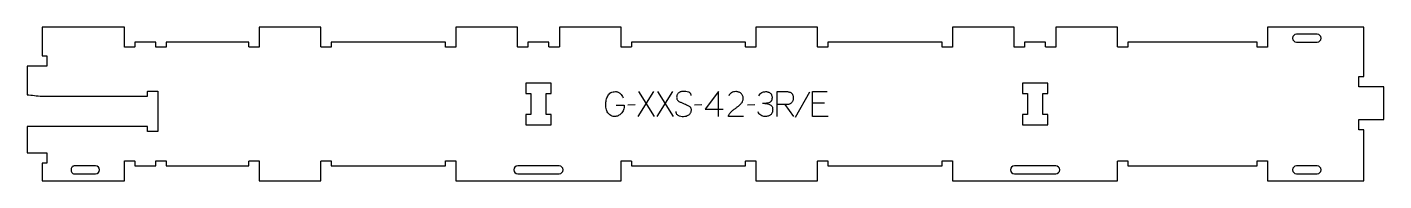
# Model space of a CAD drawing. Extents: x 0 to 1639, y 0 to 186.
import ezdxf

# ---------------------------------------------------------------- set-up
doc = ezdxf.new("R2010")
doc.units = 0
for name, color, linetype in [('1_ANYTOOL_1MMDEEP_LABELS_S', 2, 'CONTINUOUS'), ('3_ANYTOOL_CUTTHROUGH_INSID', 4, 'CONTINUOUS'), ('4_ANYTOOL_CUTTHROUGH_OUTSI', 5, 'CONTINUOUS')]:
    doc.layers.add(name, color=color, linetype=linetype)

msp = doc.modelspace()

# ---------------------------------------------------------------- linework, layer by layer
at = {"layer": '1_ANYTOOL_1MMDEEP_LABELS_S'}
for p, q in [((756.868035, 107.691812), (737.968035, 77.691812)), ((758.110893, 77.691812), (739.168035, 107.691812)), ((779.582321, 107.691812), (760.682321, 77.691812)), ((780.825178, 77.691812), (761.882321, 107.691812)), ((945.268035, 107.220383), (928.082321, 76.448955)), ((734.539464, 91.577526), (725.75375, 91.491812)), ((815.025178, 91.577526), (806.239464, 91.491812)), ((819.310893, 86.348955), (841.082321, 86.348955)), ((879.225178, 91.577526), (870.439464, 91.491812)), ((915.310893, 92.134669), (925.768035, 77.648955)), ((963.35375, 93.76324), (948.696607, 93.76324))]:
    msp.add_line(p, q, dxfattribs=at)
for points in [[(711.65375, 91.491812), (721.425178, 91.448955, -0.031732), (721.157068, 88.441553, -0.048764), (720.412678, 85.523955, -0.050291), (719.302966, 83.213447, -0.060119), (717.718035, 81.206098, -0.036578), (715.986016, 79.719681, -0.050793), (714.026964, 78.559669, -0.051881), (712.073947, 77.891924, -0.053919), (710.025178, 77.648955, -0.055881), (707.990031, 77.855899, -0.055271), (706.050178, 78.506098, -0.05403), (704.124202, 79.665291, -0.038531), (702.439464, 81.16324, -0.067281), (700.891751, 83.274254, -0.049165), (699.868035, 85.695383, -0.047412), (699.195109, 88.899302, -0.028075), (699.010893, 92.177526, -0.03109), (699.178419, 94.869106, -0.031496), (699.680535, 97.518598, -0.031425), (700.531408, 100.146842, -0.02824), (701.689464, 102.656098, -0.064555), (703.218267, 104.807622, -0.078906), (705.284107, 106.432883, -0.076878), (707.907708, 107.407433, -0.050594), (710.710893, 107.691812, -0.039946), (712.370454, 107.559015, -0.052714), (713.973393, 107.123955, -0.053511), (715.35659, 106.40862, -0.05153), (716.560893, 105.420383, -0.040443), (718.601116, 102.997242, -0.04035), (720.225178, 100.277526)], [(802.210893, 103.106098, 0.071867), (802.017779, 104.442704, 0.100684), (801.39125, 105.623955, 0.047558), (800.916696, 106.100405, 0.038563), (800.366696, 106.489133, 0.037928), (799.669508, 106.836601, 0.026634), (798.932321, 107.091812, 0.028461), (795.908988, 107.777795, 0.041577), (792.825178, 108.034669, 0.036938), (791.322818, 107.923529, 0.041531), (789.857321, 107.579312, 0.041583), (788.479944, 107.002103, 0.038125), (787.210893, 106.21324, 0.057611), (786.14074, 105.221336, 0.065808), (785.346607, 104.00074, 0.06469), (784.869111, 102.541186, 0.046778), (784.725178, 101.006098, 0.052235), (784.887534, 99.456255, 0.075448), (785.432321, 98.006098, 0.076671), (786.348413, 96.833045, 0.061023), (787.55375, 95.948955, 0.021951), (790.582604, 94.421609, 0.018213), (793.725178, 93.141812, -0.02405), (796.826663, 91.83635, -0.02981), (799.768035, 90.206098, -0.068439), (800.909337, 89.240167, -0.079282), (801.718035, 87.98824, -0.076308), (802.143035, 86.409558, -0.047772), (802.168035, 84.76324, -0.046243), (801.874801, 83.082281, -0.06359), (801.225178, 81.511455, -0.064671), (800.252354, 80.227266, -0.057073), (798.996607, 79.21324, -0.067522), (796.028298, 77.85033, -0.070793), (792.80375, 77.348955, -0.064027), (789.664734, 77.71147, -0.070447), (786.739464, 78.891812, -0.054374), (785.581047, 79.741445, -0.074742), (784.682321, 80.852526, -0.075199), (784.159314, 82.158904, -0.057737), (783.996607, 83.56324)], [(865.510893, 77.734669), (847.210893, 77.777526, -0.034491), (847.873671, 79.524858, -0.037732), (848.780535, 81.157883, -0.037744), (849.91983, 82.632519, -0.03482), (851.260893, 83.927526, -0.00859), (854.220117, 86.326109, -0.008791), (857.260893, 88.620383, 0.020588), (860.080181, 90.853826, 0.025206), (862.682321, 93.334669, 0.046908), (863.702916, 94.635911, 0.051091), (864.450178, 96.109669, 0.050722), (864.898911, 97.757844, 0.041139), (865.039464, 99.46324, 0.039396), (864.896819, 101.270826, 0.058519), (864.407321, 103.009669, 0.060358), (863.616763, 104.416785, 0.061397), (862.510893, 105.591812, 0.048006), (861.154935, 106.513771, 0.045901), (859.650178, 107.166812, 0.045216), (857.910117, 107.569371, 0.034258), (856.125178, 107.691812, 0.055622), (853.490608, 107.397825, 0.079896), (851.046607, 106.416812, 0.080617), (849.077219, 104.751112, 0.060287), (847.639464, 102.591812)], [(884.196607, 102.76324, -0.060092), (885.584824, 104.849374, -0.080583), (887.485893, 106.459669, -0.079919), (889.841958, 107.407434, -0.055798), (892.382321, 107.691812, -0.035013), (893.938221, 107.582725, -0.047512), (895.451964, 107.220383, -0.048382), (896.741389, 106.634343, -0.050886), (897.889464, 105.806098, -0.060051), (898.815368, 104.75931, -0.058597), (899.469821, 103.523955, -0.056917), (899.865951, 102.013039, -0.03878), (899.968035, 100.448955, -0.02544), (899.90502, 99.211238, -0.041152), (899.67875, 97.995383, -0.042175), (899.334936, 97.055113, -0.059142), (898.810893, 96.206098, -0.068767), (897.520196, 94.973603, -0.072211), (895.939464, 94.148955, -0.043093), (894.112352, 93.681362, -0.035742), (892.232321, 93.506098, -0.002283), (890.378857, 93.474705, -0.003092), (888.525178, 93.46324)], [(906.310893, 77.691812), (906.310893, 107.691812), (917.668035, 107.691812, -0.030274), (919.433848, 107.584796, -0.049), (921.155535, 107.201633, -0.050774), (922.488058, 106.609177, -0.06445), (923.646607, 105.731098, -0.0646), (924.536518, 104.595067, -0.052254), (925.14125, 103.280205, -0.050381), (925.530385, 101.587656, -0.031337), (925.639464, 99.848955, -0.040022), (925.529303, 98.474898, -0.042626), (925.194821, 97.13824, -0.04247), (924.626136, 95.848521, -0.036572), (923.860893, 94.66324, -0.051097), (922.919115, 93.649285, -0.061981), (921.776964, 92.873955, -0.061813), (920.467962, 92.397455, -0.049309), (919.082321, 92.220383, -0.003273), (918.21467, 92.182692, -0.003121), (917.346607, 92.156098, -0.003882), (916.328825, 92.139178, -0.002215), (915.310893, 92.134669), (906.35375, 92.134669)], [(891.310893, 93.46324, -0.052004), (894.643975, 92.950438, -0.057563), (897.782321, 91.727526, -0.070633), (899.056857, 90.802923, -0.079113), (900.000178, 89.547169, -0.075641), (900.576966, 87.892311, -0.046128), (900.739464, 86.134669, -0.033924), (900.605867, 84.167894, -0.057836), (900.118035, 82.266812, -0.060832), (899.359058, 80.837838, -0.072757), (898.25375, 79.66324, -0.05358), (896.859158, 78.782159, -0.043301), (895.318035, 78.184669, -0.042335), (893.419548, 77.802419, -0.028525), (891.482321, 77.691812, -0.059964), (888.77082, 78.01817, -0.089395), (886.296607, 79.116812, -0.089624), (884.372439, 81.001259, -0.061164), (883.082321, 83.391812)]]:
    msp.add_lwpolyline(points, format="xyb", dxfattribs=at)
for points in [[(835.296607, 77.691812), (835.339464, 107.734669), (819.310893, 86.348955)], [(967.639464, 77.691812), (948.696607, 77.691812), (948.696607, 107.691812), (966.525178, 107.691812)]]:
    msp.add_lwpolyline(points, dxfattribs=at)
at = {"layer": '3_ANYTOOL_CUTTHROUGH_INSID'}
for points in [[(1558.605263, 177), (1533.605263, 177, 1), (1533.605263, 167.5), (1558.605263, 167.5, 1)], [(82.75, 8.5, 1), (82.75, 18), (57.009651, 18, 0.12263), (55.35456, 17.587875, 0.106401), (54.040385, 16.480762, 0.09127), (53.253336, 14.956608, 0.148392), (53.253336, 11.543392, 0.09127), (54.040385, 10.019238, 0.106401), (55.35456, 8.912125, 0.12263), (57.009651, 8.5)], [(592.75, 8.5), (642.75, 8.5, 1), (642.75, 18), (592.75, 18, 1)], [(1192.75, 8.5), (1242.75, 8.5, 1), (1242.75, 18), (1192.75, 18, 1)], [(1558.605263, 8.5, 1), (1558.605263, 18), (1533.605263, 18, 1), (1533.605263, 8.5)]]:
    msp.add_lwpolyline(points, format="xyb", close=True, dxfattribs=at)
for points in [[(608.5, 105.544253), (608.5, 80.044253), (602.5, 80.044253), (602.5, 67.544253), (633, 67.544253), (633, 80.044253), (627, 80.044253), (627, 105.544253), (633, 105.544253), (633, 118.044253), (602.5, 118.044253), (602.5, 105.544253)], [(1208.5, 105.544253), (1208.5, 80.044253), (1202.5, 80.044253), (1202.5, 67.544253), (1233, 67.544253), (1233, 80.044253), (1227, 80.044253), (1227, 105.544253), (1233, 105.544253), (1233, 118.044253), (1202.5, 118.044253), (1202.5, 105.544253)]]:
    msp.add_lwpolyline(points, close=True, dxfattribs=at)
at = {"layer": '4_ANYTOOL_CUTTHROUGH_OUTSI'}
msp.add_lwpolyline([(1486.085504, 18), (1486.085504, 23.75, -0.414214), (1486.335504, 24), (1498.335504, 24, -0.414214), (1498.585504, 23.75), (1498.585504, 0), (1614.864114, 0), (1614.864114, 61.5), (1609.114114, 61.5, -0.414214), (1608.864114, 61.75), (1608.864114, 73.75, -0.414214), (1609.114114, 74), (1639.164114, 74), (1639.164114, 113.5), (1609.114114, 113.5, -0.414214), (1608.864114, 113.75), (1608.864114, 125.75, -0.414214), (1609.114114, 126), (1614.864114, 126), (1614.864114, 185.5), (1498.585503, 185.5), (1498.585504, 161.75, -0.414214), (1498.335503, 161.5), (1486.335503, 161.5, -0.414214), (1486.085504, 161.75), (1486.085503, 167.5), (1367.75, 167.5), (1330, 167.5), (1330, 161.75, -0.414214), (1329.75, 161.5), (1317.75, 161.5, -0.414214), (1317.5, 161.75), (1317.5, 185.5), (1243, 185.5), (1243, 161.75, -0.414214), (1242.75, 161.5), (1230.75, 161.5, -0.414214), (1230.5, 161.75), (1230.5, 167.5), (1205, 167.5), (1205, 161.75, -0.414214), (1204.75, 161.5), (1192.75, 161.5, -0.414214), (1192.5, 161.75), (1192.5, 185.5), (1118, 185.5), (1118, 161.75, -0.414214), (1117.75, 161.5), (1105.75, 161.5, -0.414214), (1105.5, 161.75), (1105.5, 167.5), (967.5, 167.5), (967.5, 161.75, -0.414214), (967.25, 161.5), (955.25, 161.5, -0.414214), (955, 161.75), (955, 185.5), (880.5, 185.5), (880.5, 161.75, -0.414214), (880.25, 161.5), (868.25, 161.5, -0.414214), (868, 161.75), (868, 167.5), (730, 167.5), (730, 161.75, -0.414214), (729.75, 161.5), (717.75, 161.5, -0.414214), (717.5, 161.75), (717.5, 185.5), (643, 185.5), (643, 161.75, -0.414214), (642.75, 161.5), (630.75, 161.5, -0.414214), (630.5, 161.75), (630.5, 167.5), (605, 167.5), (605, 161.75, -0.414214), (604.75, 161.5), (592.75, 161.5, -0.414214), (592.5, 161.75), (592.5, 185.5), (518, 185.5), (518, 161.75, -0.414214), (517.75, 161.5), (505.75, 161.5, -0.414214), (505.5, 161.75), (505.5, 167.5), (367.5, 167.5), (367.5, 161.75, -0.414214), (367.25, 161.5), (355.25, 161.5, -0.414214), (355, 161.75), (355, 185.5), (280.5, 185.5), (280.5, 161.75, -0.414214), (280.25, 161.5), (268.25, 161.5, -0.414214), (268, 161.75), (268, 167.5), (168, 167.5), (168, 161.75, -0.414214), (167.75, 161.5), (155.75, 161.5, -0.414214), (155.5, 161.75), (155.5, 167.5), (130, 167.5), (130, 161.75, -0.414214), (129.75, 161.5), (117.75, 161.5, -0.414214), (117.5, 161.75), (117.5, 185.5), (18, 185.5), (18, 151), (23.75, 151, -0.414214), (24, 150.75), (24, 138.75, -0.414214), (23.75, 138.5), (0, 138.5), (0, 103.974857, 0.000019), (17.7764, 102.087807), (145.499983, 102.088506), (145.499983, 107.838506, -0.414214), (145.749983, 108.088506), (157.749983, 108.088506, -0.414214), (157.999983, 107.838506), (157.999983, 101.838506), (157.999983, 65.838506), (157.999983, 59.838506, -0.414214), (157.749983, 59.588506), (145.749983, 59.588506, -0.414214), (145.499983, 59.838506), (145.499983, 65.588506), (0, 65.588506), (0, 34), (23.75, 34, -0.414214), (24, 33.75), (24, 21.75, -0.414214), (23.75, 21.5), (18, 21.5), (18, 0), (117.5, 0), (117.5, 23.75, -0.414214), (117.75, 24), (129.75, 24, -0.414214), (130, 23.75), (130, 18), (155.5, 18), (155.5, 23.75, -0.414214), (155.75, 24), (167.75, 24, -0.414214), (168, 23.75), (168, 18), (268, 18), (268, 23.75, -0.414214), (268.25, 24), (280.25, 24, -0.414214), (280.5, 23.75), (280.5, 0), (355, 0), (355, 23.75, -0.414214), (355.25, 24), (367.25, 24, -0.414214), (367.5, 23.75), (367.5, 18), (505.5, 18), (505.5, 23.75, -0.414214), (505.75, 24), (517.75, 24, -0.414214), (518, 23.75), (518, 0), (717.5, 0), (717.5, 23.75, -0.414214), (717.75, 24), (729.75, 24, -0.414214), (730, 23.75), (730, 18), (868, 18), (868, 23.75, -0.414214), (868.25, 24), (880.25, 24, -0.414214), (880.5, 23.75), (880.5, 0), (955, 0), (955, 23.75, -0.414214), (955.25, 24), (967.25, 24, -0.414214), (967.5, 23.75), (967.5, 18), (1105.5, 18), (1105.5, 23.75, -0.414214), (1105.75, 24), (1117.75, 24, -0.414214), (1118, 23.75), (1118, 0), (1317.5, 0), (1317.5, 23.75, -0.414214), (1317.75, 24), (1329.75, 24, -0.414214), (1330, 23.75), (1330, 18), (1367.75, 18)], format="xyb", close=True, dxfattribs=at)

doc.saveas('drawing.dxf')
